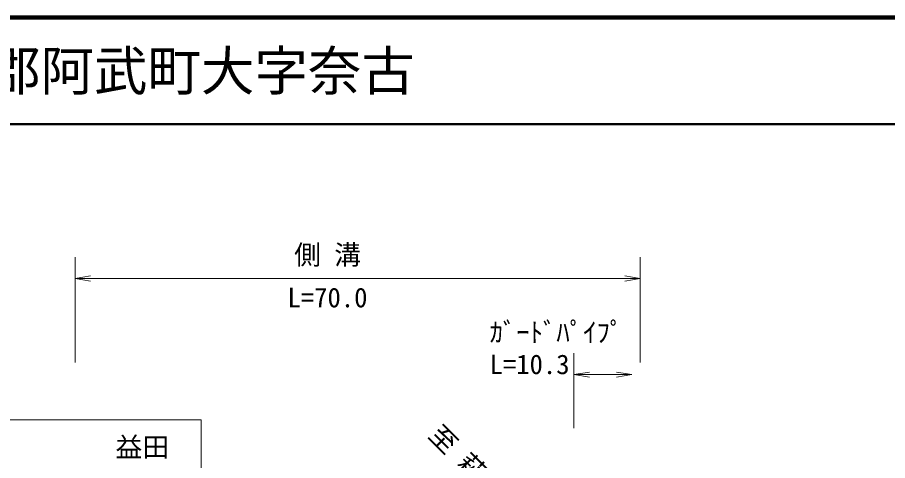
# Model space of a CAD drawing. Units: millimetres, scale not verified. Extents: x 40000 to 680000, y 20000 to 380000.
# Drawn here: x 417860 to 499254, y 338539 to 380000 of the extents above; entities that cross this region are included whole.
import ezdxf
from ezdxf.enums import TextEntityAlignment as Align

# ---------------------------------------------------------------- set-up
doc = ezdxf.new("R2010")
doc.units = ezdxf.units.MM
doc.header["$LTSCALE"] = 1000
for name, color, linetype, lineweight in [('M-STR-HTXT', 7, 'Continuous', 13), ('M-STR-STR3', 7, 'Continuous', 13), ('M-STR-STRC', 7, 'Continuous', 13), ('M-TTL', 2, 'Continuous', 140), ('M-TTL-LINE', 7, 'Continuous', 50)]:
    doc.layers.add(name, color=color, linetype=linetype, lineweight=lineweight)
doc.layers.add('M-TTL-TXT', color=7, linetype='Continuous')
doc.styles.add('ＭＳ ゴシック', font='')
doc.styles.get('ＭＳ ゴシック').set_extended_font_data('MS Gothic')

# ---------------------------------------------------------------- blocks, each defined once
blk = doc.blocks.new('open_arrow')
at = {"color": 0, "linetype": 'Continuous', "lineweight": -2}
blk.add_lwpolyline([(7.5, 1.25), (0, 0), (7.5, -1.25)], dxfattribs=at)

msp = doc.modelspace()

# ---------------------------------------------------------------- linework, layer by layer
at = {"layer": 'M-STR-STR3'}
for p, q in [((423263, 347712), (423263, 357578)), ((476120, 347712), (476120, 357578)), ((423263, 355578), (476120, 355578)), ((469910, 341578), (469910, 348578)), ((469910, 346578), (475345, 346578))]:
    msp.add_line(p, q, dxfattribs=at)
at = {"layer": 'M-STR-STRC'}
for p, q in [((409044, 342341), (435044, 342341)), ((435044, 342341), (435044, 326841))]:
    msp.add_line(p, q, dxfattribs=at)
at = {"layer": 'M-TTL'}
msp.add_line((680000, 380000), (40000, 380000), dxfattribs=at)
at = {"layer": 'M-TTL-LINE'}
msp.add_line((40000, 370000), (680000, 370000), dxfattribs=at)

# ---------------------------------------------------------------- block references
at = {"layer": 'M-STR-STR3', "xscale": 193, "yscale": 193}
for p in [(423263, 355578), (469910, 346578)]:
    msp.add_blockref('open_arrow', p, dxfattribs=at)
at = {"layer": 'M-STR-STR3', "xscale": 193, "yscale": 193, "rotation": 180}
for p in [(476120, 355578), (475345, 346578)]:
    msp.add_blockref('open_arrow', p, dxfattribs=at)

# ---------------------------------------------------------------- texts
at = {"layer": 'M-STR-HTXT', "style": 'ＭＳ ゴシック'}
msp.add_text('至 萩', height=1833, rotation=314.986, dxfattribs=at).set_placement((455803, 340388), align=Align.BOTTOM_LEFT)
at = {"layer": 'M-STR-STR3', "style": 'ＭＳ ゴシック'}
for s, p in [('側 溝', (443748, 356328)), ('L=70.0', (443123, 352328)), ('ｶﾞｰﾄﾞﾊﾟｲﾌﾟ', (462025, 349078)), ('L=10.3', (462025, 346078))]:
    msp.add_text(s, height=1833, dxfattribs=at).set_placement(p, align=Align.BOTTOM_LEFT)
at = {"layer": 'M-STR-STRC', "style": 'ＭＳ ゴシック'}
msp.add_text('益田', height=1833, dxfattribs=at).set_placement((427044, 338341), align=Align.BOTTOM_LEFT)
at = {"layer": 'M-TTL-TXT', "style": 'ＭＳ ゴシック'}
msp.add_text('阿武郡阿武町大字奈古', height=3666, dxfattribs=at).set_placement((405024, 375000), align=Align.MIDDLE_LEFT)

doc.saveas('drawing.dxf')
